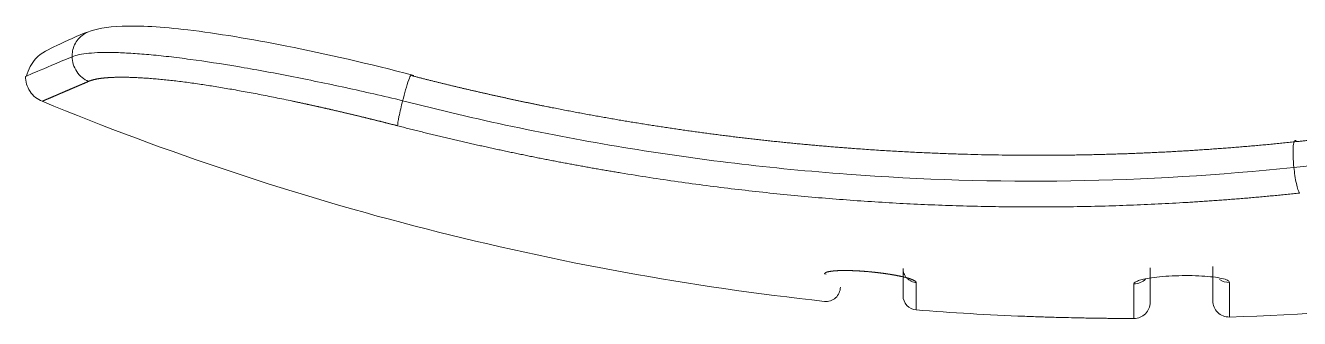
# Model space of a CAD drawing. Header units: millimetres. Extents: x 2915 to 5291, y 1031 to 4391.
# Drawn here: x 3648.2 to 3719.3, y 2256 to 2272.3 of the extents above; entities that cross this region are included whole.
import ezdxf

# ---------------------------------------------------------------- set-up
doc = ezdxf.new("R2010")
doc.units = ezdxf.units.MM

msp = doc.modelspace()

# ---------------------------------------------------------------- linework, layer by layer
at = {"linetype": 'Continuous', "lineweight": 18, "extrusion": (0, 1, 0)}
for p, q in [((3697.204, 2257.256), (3697.204, 2258.769)), ((3711.004, 2256.883), (3711.004, 2258.803)), ((3714.504, 2256.965), (3714.504, 2258.885))]:
    msp.add_line(p, q, dxfattribs=at)
at = {"linetype": 'Continuous', "lineweight": 13, "extrusion": (0, 1, 0)}
msp.add_line((3715.433, 2256.065), (3715.433, 2257.997), dxfattribs=at)
at = {"linetype": 'Continuous', "lineweight": 18}
for centre, radius, start, end in [((3710.297, 2416.483), 160.5, 247.59474, 263.74753), ((3692.904, 2257.733), 0.8, 263.76965, 0), ((3698.004, 2257.256), 0.8, 180, 265.61392), ((3710.104, 2256.883), 0.9, 269.95149, 0), ((3715.404, 2256.965), 0.9, 180, 271.83377)]:
    msp.add_arc(centre, radius, start, end, dxfattribs=at)
at = {"linetype": 'Continuous', "lineweight": 18, "extrusion": (0, 0, -1)}
msp.add_arc((-3710.297, 2416.483), 160.5, 263.81455, 268.16623, dxfattribs=at)
at = {"linetype": 'Continuous', "lineweight": 13}
for centre, major_axis, ratio, start_param, end_param in [((3710.104, 2258.803), (0.9, 0), 0.98797, 4.711181, 5.509783), ((3715.404, 2258.885), (-0.9, 0), 0.987958, 0.953768, 1.602802)]:
    msp.add_ellipse(centre, major_axis=major_axis, ratio=ratio, start_param=start_param, end_param=end_param, dxfattribs=at)
at = {"linetype": 'Continuous', "lineweight": 18}
for points, knots in [([(3669.875, 2269.545), (3667.344, 2270.199), (3662.894, 2271.223), (3657.204, 2272.169), (3653.479, 2272.39), (3652.081, 2272.138), (3651.617, 2271.939)], [0, 0, 0, 0, 0.293021, 0.557266, 0.792984, 1, 1, 1, 1]), ([(3651.711, 2271.98), (3651.075, 2271.754), (3650.058, 2271.242), (3648.759, 2270.685), (3648.362, 2269.879), (3648.235, 2269.488)], [0, 0, 0, 0, 0.425113, 0.758088, 1, 1, 1, 1]), ([(3650.796, 2270.585), (3650.799, 2270.448), (3650.842, 2270.16), (3651.037, 2269.747), (3651.344, 2269.41), (3651.592, 2269.262), (3651.717, 2269.209)], [0, 0, 0, 0, 0.250002, 0.500005, 0.750009, 1, 1, 1, 1]), ([(3719.179, 2265.848), (3719.213, 2265.852), (3719.281, 2265.859), (3719.386, 2265.87), (3719.496, 2265.882), (3719.61, 2265.894), (3719.73, 2265.906), (3719.854, 2265.92), (3719.982, 2265.933), (3720.116, 2265.947), (3720.254, 2265.962), (3720.397, 2265.977), (3720.545, 2265.993), (3720.698, 2266.009), (3720.856, 2266.026), (3721.019, 2266.043), (3721.186, 2266.061), (3721.359, 2266.079), (3721.536, 2266.098), (3721.718, 2266.117), (3721.906, 2266.137), (3722.098, 2266.157), (3722.295, 2266.178), (3722.498, 2266.2), (3722.705, 2266.222), (3722.918, 2266.244), (3723.136, 2266.267), (3723.358, 2266.291), (3723.586, 2266.315), (3723.819, 2266.339), (3724.058, 2266.365), (3724.301, 2266.39), (3724.55, 2266.417), (3724.804, 2266.444), (3725.063, 2266.471), (3725.327, 2266.499), (3725.597, 2266.528), (3725.872, 2266.557), (3726.153, 2266.587), (3726.438, 2266.617), (3726.729, 2266.648), (3727.28, 2266.706), (3728.072, 2266.79), (3729.089, 2266.898), (3730.059, 2267.002), (3730.981, 2267.1), (3731.853, 2267.193), (3732.676, 2267.28), (3733.448, 2267.363), (3734.169, 2267.44), (3735.261, 2267.556), (3736.723, 2267.713), (3738.546, 2267.907), (3740.308, 2268.096), (3742.008, 2268.278), (3743.642, 2268.454), (3745.209, 2268.622), (3746.707, 2268.784), (3748.135, 2268.938), (3749.202, 2269.053), (3749.935, 2269.132), (3750.355, 2269.178), (3750.761, 2269.222), (3751.151, 2269.264), (3751.527, 2269.305), (3751.887, 2269.344), (3752.233, 2269.382), (3752.564, 2269.418), (3752.888, 2269.453), (3753.22, 2269.489), (3753.573, 2269.527), (3753.954, 2269.568), (3754.401, 2269.616), (3754.891, 2269.669), (3755.4, 2269.724), (3755.873, 2269.775), (3756.323, 2269.824), (3756.76, 2269.871), (3757.189, 2269.917), (3757.611, 2269.963), (3758.026, 2270.008), (3758.433, 2270.052), (3758.833, 2270.096), (3759.225, 2270.139), (3759.61, 2270.18), (3759.988, 2270.222), (3760.358, 2270.262), (3760.721, 2270.301), (3761.077, 2270.34), (3761.527, 2270.389), (3762.066, 2270.448), (3762.683, 2270.515), (3763.278, 2270.58), (3763.85, 2270.643), (3764.398, 2270.703), (3764.925, 2270.761), (3765.428, 2270.816), (3765.783, 2270.854), (3766.002, 2270.878), (3766.096, 2270.888), (3766.189, 2270.899), (3766.281, 2270.909), (3766.373, 2270.919), (3766.464, 2270.929), (3766.555, 2270.938), (3766.645, 2270.948), (3766.735, 2270.958), (3766.824, 2270.968), (3766.912, 2270.977), (3767, 2270.987), (3767.087, 2270.996), (3767.174, 2271.006), (3767.26, 2271.015), (3767.345, 2271.024), (3767.43, 2271.034), (3767.514, 2271.043), (3767.598, 2271.052), (3767.681, 2271.061), (3767.763, 2271.07), (3767.845, 2271.079), (3767.926, 2271.088), (3768.007, 2271.096), (3768.086, 2271.105), (3768.165, 2271.114), (3768.244, 2271.122), (3768.322, 2271.131), (3768.399, 2271.139), (3768.475, 2271.148), (3768.551, 2271.156), (3768.626, 2271.164), (3768.701, 2271.173), (3768.775, 2271.181), (3768.848, 2271.189), (3768.92, 2271.197), (3768.992, 2271.205), (3769.063, 2271.213), (3769.133, 2271.22), (3769.18, 2271.225), (3769.203, 2271.228)], [0, 0, 0, 0, 0.001613, 0.0033, 0.005063, 0.006901, 0.008814, 0.010802, 0.012866, 0.015007, 0.017223, 0.019515, 0.021884, 0.02433, 0.026852, 0.029452, 0.032129, 0.034883, 0.037716, 0.040626, 0.043615, 0.046683, 0.049829, 0.053055, 0.05636, 0.059744, 0.063209, 0.066755, 0.070381, 0.074088, 0.077876, 0.081746, 0.085698, 0.089732, 0.09385, 0.09805, 0.102333, 0.106701, 0.111153, 0.115689, 0.12031, 0.125017, 0.141911, 0.15809, 0.173539, 0.188246, 0.202195, 0.215376, 0.227777, 0.239386, 0.250194, 0.28071, 0.3106, 0.339838, 0.368394, 0.396243, 0.423361, 0.449721, 0.475303, 0.500083, 0.508146, 0.515977, 0.523573, 0.530933, 0.538055, 0.544939, 0.551582, 0.557984, 0.564144, 0.570521, 0.577496, 0.585072, 0.593252, 0.604403, 0.614836, 0.624545, 0.633859, 0.643121, 0.65233, 0.661485, 0.670587, 0.679634, 0.688626, 0.697563, 0.706444, 0.715268, 0.724035, 0.732745, 0.741397, 0.749991, 0.766123, 0.782116, 0.797968, 0.813678, 0.829243, 0.844661, 0.859931, 0.87505, 0.878072, 0.881098, 0.88413, 0.887167, 0.890209, 0.893256, 0.896309, 0.899367, 0.902431, 0.905499, 0.908573, 0.911652, 0.914737, 0.917826, 0.920921, 0.924021, 0.927127, 0.930237, 0.933353, 0.936475, 0.939601, 0.942733, 0.94587, 0.949012, 0.952159, 0.955312, 0.95847, 0.961633, 0.964802, 0.967975, 0.971154, 0.974338, 0.977528, 0.980722, 0.983922, 0.987127, 0.990338, 0.993553, 0.996774, 1, 1, 1, 1]), ([(3648.193, 2269.486), (3648.193, 2269.347), (3648.233, 2269.056), (3648.427, 2268.638), (3648.739, 2268.299), (3648.993, 2268.152), (3649.122, 2268.099)], [0, 0, 0, 0, 0.250005, 0.50001, 0.750015, 1, 1, 1, 1]), ([(3668.975, 2266.732), (3668.952, 2266.738), (3668.905, 2266.75), (3668.835, 2266.768), (3668.765, 2266.786), (3668.695, 2266.804), (3668.624, 2266.821), (3668.554, 2266.839), (3668.484, 2266.857), (3668.414, 2266.875), (3668.344, 2266.893), (3668.274, 2266.91), (3668.204, 2266.928), (3668.134, 2266.946), (3668.064, 2266.963), (3667.994, 2266.981), (3667.924, 2266.998), (3667.854, 2267.015), (3667.784, 2267.033), (3667.714, 2267.05), (3667.644, 2267.068), (3667.574, 2267.085), (3667.505, 2267.102), (3667.435, 2267.119), (3667.365, 2267.136), (3667.295, 2267.153), (3667.226, 2267.17), (3667.156, 2267.187), (3667.086, 2267.204), (3667.017, 2267.221), (3666.947, 2267.238), (3666.877, 2267.255), (3666.808, 2267.272), (3666.738, 2267.288), (3666.669, 2267.305), (3666.599, 2267.322), (3666.53, 2267.338), (3666.46, 2267.355), (3666.391, 2267.371), (3666.322, 2267.388), (3666.252, 2267.404), (3666.183, 2267.421), (3666.114, 2267.437), (3666.045, 2267.453), (3665.976, 2267.47), (3665.906, 2267.486), (3665.837, 2267.502), (3665.768, 2267.518), (3665.699, 2267.534), (3665.63, 2267.55), (3665.561, 2267.566), (3665.492, 2267.582), (3665.423, 2267.598), (3665.354, 2267.614), (3665.286, 2267.629), (3665.217, 2267.645), (3665.148, 2267.661), (3665.079, 2267.676), (3665.011, 2267.692), (3664.942, 2267.707), (3664.874, 2267.723), (3664.805, 2267.738), (3664.737, 2267.754), (3664.668, 2267.769), (3664.6, 2267.784), (3664.531, 2267.8), (3664.463, 2267.815), (3664.395, 2267.83), (3664.326, 2267.845), (3664.258, 2267.86), (3664.19, 2267.875), (3664.122, 2267.89), (3664.054, 2267.905), (3663.986, 2267.92), (3663.918, 2267.935), (3663.85, 2267.949), (3663.782, 2267.964), (3663.714, 2267.979), (3663.647, 2267.993), (3663.579, 2268.008), (3663.511, 2268.022), (3663.444, 2268.037), (3663.376, 2268.051), (3663.309, 2268.066), (3663.241, 2268.08), (3663.174, 2268.094), (3662.809, 2268.171), (3662.157, 2268.306), (3661.238, 2268.487), (3660.351, 2268.653), (3659.498, 2268.804), (3658.68, 2268.94), (3658.015, 2269.042), (3657.487, 2269.117), (3657.083, 2269.171), (3656.69, 2269.22), (3656.307, 2269.264), (3655.936, 2269.304), (3655.575, 2269.338), (3655.227, 2269.368), (3654.89, 2269.392), (3654.565, 2269.412), (3654.253, 2269.427), (3654.03, 2269.434), (3653.887, 2269.437), (3653.818, 2269.438), (3653.75, 2269.439), (3653.683, 2269.44), (3653.617, 2269.44), (3653.552, 2269.441), (3653.488, 2269.44), (3653.425, 2269.44), (3653.362, 2269.439), (3653.301, 2269.438), (3653.24, 2269.437), (3653.181, 2269.435), (3653.122, 2269.433), (3653.065, 2269.431), (3653.008, 2269.429), (3652.952, 2269.426), (3652.897, 2269.423), (3652.843, 2269.42), (3652.79, 2269.416), (3652.738, 2269.412), (3652.687, 2269.408), (3652.637, 2269.403), (3652.588, 2269.398), (3652.539, 2269.393), (3652.492, 2269.388), (3652.446, 2269.382), (3652.4, 2269.376), (3652.356, 2269.37), (3652.312, 2269.364), (3652.269, 2269.357), (3652.228, 2269.35), (3652.187, 2269.342), (3652.147, 2269.335), (3652.109, 2269.327), (3652.071, 2269.318), (3652.034, 2269.31), (3651.998, 2269.301), (3651.963, 2269.292), (3651.929, 2269.283), (3651.896, 2269.273), (3651.864, 2269.263), (3651.832, 2269.253), (3651.802, 2269.242), (3651.773, 2269.231), (3651.745, 2269.22), (3651.727, 2269.213), (3651.717, 2269.209)], [0, 0, 0, 0, 0.002926, 0.005852, 0.008778, 0.011704, 0.014629, 0.017554, 0.020479, 0.023404, 0.026328, 0.029253, 0.032177, 0.035102, 0.038026, 0.040951, 0.043875, 0.0468, 0.049724, 0.052649, 0.055573, 0.058498, 0.061423, 0.064348, 0.067274, 0.070199, 0.073125, 0.076051, 0.078978, 0.081904, 0.084832, 0.087759, 0.090687, 0.093615, 0.096544, 0.099473, 0.102403, 0.105333, 0.108263, 0.111195, 0.114126, 0.117059, 0.119992, 0.122925, 0.12586, 0.128795, 0.131731, 0.134667, 0.137604, 0.140542, 0.143481, 0.146421, 0.149361, 0.152302, 0.155245, 0.158188, 0.161132, 0.164077, 0.167023, 0.16997, 0.172918, 0.175867, 0.178817, 0.181768, 0.18472, 0.187674, 0.190628, 0.193584, 0.196541, 0.199499, 0.202459, 0.20542, 0.208381, 0.211345, 0.214309, 0.217275, 0.220243, 0.223211, 0.226181, 0.229153, 0.232126, 0.2351, 0.238076, 0.241054, 0.244033, 0.247014, 0.249996, 0.292481, 0.334545, 0.376235, 0.417601, 0.458691, 0.499554, 0.521996, 0.544478, 0.567009, 0.589598, 0.612253, 0.634983, 0.657796, 0.6807, 0.703704, 0.726813, 0.750036, 0.755601, 0.761158, 0.766707, 0.77225, 0.777786, 0.783315, 0.788837, 0.794352, 0.799861, 0.805363, 0.810859, 0.816348, 0.821831, 0.827308, 0.83278, 0.838245, 0.843704, 0.849158, 0.854606, 0.860049, 0.865486, 0.870918, 0.876345, 0.881767, 0.887184, 0.892596, 0.898003, 0.903406, 0.908804, 0.914198, 0.919588, 0.924973, 0.930354, 0.935732, 0.941106, 0.946476, 0.951842, 0.957205, 0.962565, 0.967921, 0.973275, 0.978625, 0.983973, 0.989318, 0.99466, 1, 1, 1, 1]), ([(3669.748, 2269.531), (3669.808, 2269.515), (3669.929, 2269.484), (3670.111, 2269.438), (3670.292, 2269.392), (3670.473, 2269.346), (3670.654, 2269.3), (3670.835, 2269.255), (3671.015, 2269.211), (3671.195, 2269.166), (3671.375, 2269.122), (3671.555, 2269.078), (3671.734, 2269.034), (3671.913, 2268.991), (3672.092, 2268.948), (3672.271, 2268.906), (3672.45, 2268.863), (3672.628, 2268.821), (3672.806, 2268.779), (3672.984, 2268.738), (3673.161, 2268.697), (3673.339, 2268.656), (3673.516, 2268.615), (3673.693, 2268.575), (3673.869, 2268.535), (3674.046, 2268.495), (3674.222, 2268.456), (3674.398, 2268.416), (3674.574, 2268.378), (3674.75, 2268.339), (3674.925, 2268.301), (3675.1, 2268.263), (3675.275, 2268.225), (3675.45, 2268.187), (3675.624, 2268.15), (3675.799, 2268.113), (3675.973, 2268.076), (3676.147, 2268.04), (3676.32, 2268.004), (3676.494, 2267.968), (3676.667, 2267.932), (3676.84, 2267.897), (3677.013, 2267.862), (3677.186, 2267.827), (3677.358, 2267.793), (3677.531, 2267.758), (3677.703, 2267.724), (3677.874, 2267.691), (3678.046, 2267.657), (3678.218, 2267.624), (3678.389, 2267.591), (3678.56, 2267.558), (3678.731, 2267.526), (3678.901, 2267.494), (3679.072, 2267.462), (3679.242, 2267.43), (3679.412, 2267.398), (3679.582, 2267.367), (3679.752, 2267.336), (3679.922, 2267.306), (3680.091, 2267.275), (3680.26, 2267.245), (3680.429, 2267.215), (3680.598, 2267.185), (3680.767, 2267.156), (3680.936, 2267.126), (3681.104, 2267.097), (3681.272, 2267.069), (3681.44, 2267.04), (3681.608, 2267.012), (3681.776, 2266.984), (3681.943, 2266.956), (3682.111, 2266.929), (3682.278, 2266.901), (3682.445, 2266.874), (3682.612, 2266.847), (3682.779, 2266.821), (3682.945, 2266.794), (3683.112, 2266.768), (3683.278, 2266.742), (3683.445, 2266.716), (3683.611, 2266.691), (3683.776, 2266.666), (3683.942, 2266.64), (3684.108, 2266.616), (3684.273, 2266.591), (3684.439, 2266.567), (3684.604, 2266.543), (3684.769, 2266.519), (3684.934, 2266.495), (3685.099, 2266.471), (3685.264, 2266.448), (3685.429, 2266.425), (3685.593, 2266.402), (3685.758, 2266.38), (3685.922, 2266.357), (3686.086, 2266.335), (3686.25, 2266.313), (3686.414, 2266.291), (3686.578, 2266.27), (3686.742, 2266.248), (3686.906, 2266.227), (3687.069, 2266.206), (3687.233, 2266.186), (3687.396, 2266.165), (3687.56, 2266.145), (3687.723, 2266.125), (3687.886, 2266.105), (3688.049, 2266.085), (3688.212, 2266.066), (3688.375, 2266.046), (3688.538, 2266.027), (3688.701, 2266.008), (3688.864, 2265.99), (3689.027, 2265.971), (3689.19, 2265.953), (3689.352, 2265.935), (3689.515, 2265.917), (3689.677, 2265.899), (3689.84, 2265.882), (3690.002, 2265.864), (3690.165, 2265.847), (3690.327, 2265.831), (3690.489, 2265.814), (3690.652, 2265.797), (3690.814, 2265.781), (3690.976, 2265.765), (3691.139, 2265.749), (3691.301, 2265.733), (3691.463, 2265.718), (3691.625, 2265.702), (3691.788, 2265.687), (3691.95, 2265.672), (3692.112, 2265.657), (3692.274, 2265.643), (3692.436, 2265.628), (3692.599, 2265.614), (3692.761, 2265.6), (3692.923, 2265.586), (3693.086, 2265.573), (3693.248, 2265.559), (3693.41, 2265.546), (3693.573, 2265.533), (3693.735, 2265.52), (3693.897, 2265.507), (3694.06, 2265.495), (3694.222, 2265.482), (3694.629, 2265.452), (3695.279, 2265.405), (3696.171, 2265.348), (3697.061, 2265.296), (3697.949, 2265.25), (3698.836, 2265.209), (3699.722, 2265.175), (3700.83, 2265.138), (3702.158, 2265.106), (3703.704, 2265.087), (3705.251, 2265.084), (3706.4, 2265.095), (3707.153, 2265.108), (3707.508, 2265.114), (3707.862, 2265.122), (3708.216, 2265.13), (3708.569, 2265.14), (3708.922, 2265.15), (3709.274, 2265.161), (3709.626, 2265.173), (3709.978, 2265.186), (3710.33, 2265.2), (3710.681, 2265.215), (3711.033, 2265.23), (3711.384, 2265.247), (3711.735, 2265.264), (3712.086, 2265.282), (3712.437, 2265.302), (3712.789, 2265.322), (3713.14, 2265.343), (3713.492, 2265.365), (3713.843, 2265.388), (3714.196, 2265.412), (3714.548, 2265.437), (3714.901, 2265.463), (3715.254, 2265.489), (3715.608, 2265.517), (3715.962, 2265.546), (3716.317, 2265.575), (3716.672, 2265.606), (3717.028, 2265.637), (3717.385, 2265.67), (3717.742, 2265.704), (3718.1, 2265.738), (3718.459, 2265.774), (3718.819, 2265.81), (3719.059, 2265.836), (3719.179, 2265.848)], [0, 0, 0, 0, 0.00375, 0.007494, 0.011231, 0.014963, 0.018689, 0.022408, 0.026122, 0.02983, 0.033532, 0.037228, 0.040918, 0.044603, 0.048281, 0.051954, 0.055621, 0.059283, 0.062938, 0.066588, 0.070233, 0.073872, 0.077505, 0.081132, 0.084754, 0.088371, 0.091982, 0.095588, 0.099188, 0.102783, 0.106372, 0.109956, 0.113535, 0.117108, 0.120677, 0.12424, 0.127798, 0.13135, 0.134898, 0.138441, 0.141978, 0.145511, 0.149038, 0.152561, 0.156078, 0.159591, 0.163099, 0.166602, 0.1701, 0.173594, 0.177083, 0.180567, 0.184047, 0.187522, 0.190992, 0.194458, 0.19792, 0.201377, 0.204829, 0.208278, 0.211722, 0.215162, 0.218597, 0.222029, 0.225456, 0.228879, 0.232298, 0.235713, 0.239124, 0.242531, 0.245934, 0.249334, 0.25273, 0.256121, 0.25951, 0.262894, 0.266275, 0.269652, 0.273026, 0.276397, 0.279764, 0.283127, 0.286488, 0.289845, 0.293199, 0.296549, 0.299897, 0.303241, 0.306583, 0.309921, 0.313257, 0.31659, 0.31992, 0.323247, 0.326572, 0.329894, 0.333213, 0.33653, 0.339844, 0.343156, 0.346466, 0.349773, 0.353078, 0.356381, 0.359682, 0.36298, 0.366277, 0.369572, 0.372865, 0.376156, 0.379445, 0.382733, 0.386019, 0.389303, 0.392586, 0.395868, 0.399148, 0.402426, 0.405704, 0.40898, 0.412255, 0.415529, 0.418803, 0.422075, 0.425346, 0.428617, 0.431886, 0.435156, 0.438424, 0.441692, 0.44496, 0.448227, 0.451494, 0.45476, 0.458027, 0.461293, 0.46456, 0.467826, 0.471092, 0.474359, 0.477626, 0.480893, 0.484161, 0.487429, 0.490698, 0.493967, 0.497237, 0.500508, 0.518516, 0.536453, 0.554335, 0.572177, 0.589995, 0.607805, 0.625623, 0.65677, 0.687826, 0.718886, 0.750043, 0.757192, 0.764329, 0.771456, 0.778573, 0.785682, 0.792783, 0.799878, 0.806968, 0.814053, 0.821135, 0.828215, 0.835294, 0.842372, 0.849451, 0.856532, 0.863616, 0.870703, 0.877796, 0.884894, 0.891998, 0.899111, 0.906232, 0.913362, 0.920503, 0.927655, 0.93482, 0.941998, 0.94919, 0.956396, 0.963619, 0.970859, 0.978115, 0.985391, 0.992685, 1, 1, 1, 1]), ([(3719.179, 2265.848), (3719.144, 2265.903), (3719.07, 2265.946), (3718.99, 2265.657), (3718.98, 2265.054), (3719.013, 2264.612), (3719.033, 2264.414)], [0, 0, 0, 0, 0.250075, 0.500036, 0.749996, 1, 1, 1, 1]), ([(3719.033, 2264.414), (3719.064, 2264.114), (3719.165, 2263.442), (3719.295, 2263.061), (3719.348, 2262.979)], [0, 0, 0, 0, 0.499938, 1, 1, 1, 1]), ([(3697.943, 2257.986), (3697.942, 2257.987), (3697.942, 2257.99), (3697.941, 2257.995), (3697.939, 2258.002), (3697.936, 2258.009), (3697.932, 2258.017), (3697.926, 2258.026), (3697.92, 2258.033), (3697.915, 2258.038), (3697.911, 2258.043), (3697.906, 2258.047), (3697.902, 2258.052), (3697.897, 2258.056), (3697.893, 2258.06), (3697.886, 2258.065), (3697.876, 2258.072), (3697.858, 2258.084), (3697.83, 2258.101), (3697.797, 2258.118), (3697.767, 2258.132), (3697.743, 2258.143), (3697.718, 2258.153), (3697.687, 2258.165), (3697.655, 2258.177), (3697.622, 2258.189), (3697.587, 2258.2), (3697.551, 2258.212), (3697.514, 2258.224), (3697.476, 2258.235), (3697.437, 2258.246), (3697.397, 2258.257), (3697.356, 2258.268), (3697.314, 2258.279), (3697.272, 2258.289), (3697.23, 2258.3), (3697.176, 2258.313), (3697.123, 2258.325), (3697.073, 2258.336), (3697.039, 2258.343), (3697.007, 2258.35), (3696.975, 2258.356), (3696.944, 2258.362), (3696.914, 2258.368), (3696.884, 2258.374), (3696.855, 2258.38), (3696.827, 2258.385), (3696.8, 2258.39), (3696.773, 2258.395), (3696.746, 2258.401), (3696.714, 2258.406), (3696.676, 2258.413), (3696.631, 2258.421), (3696.594, 2258.428), (3696.568, 2258.432), (3696.556, 2258.434), (3696.544, 2258.437), (3696.534, 2258.438), (3696.524, 2258.44), (3696.514, 2258.441), (3696.499, 2258.444), (3696.479, 2258.447), (3696.453, 2258.451), (3696.418, 2258.456), (3696.383, 2258.461), (3696.352, 2258.466), (3696.331, 2258.469), (3696.314, 2258.472), (3696.299, 2258.474), (3696.285, 2258.476), (3696.271, 2258.478), (3696.259, 2258.48), (3696.247, 2258.481), (3696.237, 2258.483), (3696.227, 2258.484), (3696.212, 2258.486), (3696.189, 2258.49), (3696.16, 2258.494), (3696.131, 2258.498), (3696.102, 2258.502), (3696.079, 2258.505), (3696.062, 2258.507), (3696.047, 2258.509), (3696.027, 2258.512), (3696.001, 2258.515), (3695.961, 2258.521), (3695.919, 2258.526), (3695.88, 2258.53), (3695.854, 2258.534), (3695.831, 2258.536), (3695.805, 2258.539), (3695.759, 2258.544), (3695.705, 2258.551), (3695.657, 2258.556), (3695.634, 2258.558), (3695.627, 2258.559), (3695.621, 2258.56), (3695.614, 2258.56), (3695.607, 2258.561), (3695.6, 2258.562), (3695.593, 2258.563), (3695.586, 2258.563), (3695.58, 2258.564), (3695.573, 2258.565), (3695.567, 2258.565), (3695.56, 2258.566), (3695.554, 2258.567), (3695.547, 2258.567), (3695.541, 2258.568), (3695.534, 2258.569), (3695.528, 2258.569), (3695.522, 2258.57), (3695.516, 2258.571), (3695.51, 2258.571), (3695.503, 2258.572), (3695.497, 2258.573), (3695.491, 2258.573), (3695.486, 2258.574), (3695.48, 2258.574), (3695.474, 2258.575), (3695.468, 2258.576), (3695.462, 2258.576), (3695.457, 2258.577), (3695.451, 2258.577), (3695.445, 2258.578), (3695.44, 2258.578), (3695.434, 2258.579), (3695.429, 2258.579), (3695.423, 2258.58), (3695.418, 2258.581), (3695.413, 2258.581), (3695.407, 2258.582), (3695.402, 2258.582), (3695.397, 2258.583), (3695.392, 2258.583), (3695.387, 2258.584), (3695.382, 2258.584), (3695.378, 2258.585), (3695.374, 2258.585), (3695.368, 2258.585), (3695.36, 2258.586), (3695.334, 2258.588), (3695.287, 2258.593), (3695.211, 2258.599), (3695.148, 2258.604), (3695.099, 2258.608), (3695.068, 2258.611), (3695.031, 2258.614), (3694.984, 2258.617), (3694.934, 2258.621), (3694.886, 2258.624), (3694.844, 2258.627), (3694.805, 2258.63), (3694.766, 2258.632), (3694.711, 2258.635), (3694.65, 2258.639), (3694.584, 2258.642), (3694.536, 2258.644), (3694.497, 2258.646), (3694.465, 2258.647), (3694.434, 2258.649), (3694.404, 2258.65), (3694.375, 2258.651), (3694.355, 2258.652), (3694.342, 2258.652), (3694.334, 2258.652), (3694.321, 2258.653), (3694.306, 2258.653), (3694.275, 2258.654), (3694.234, 2258.655), (3694.189, 2258.656), (3694.151, 2258.657), (3694.112, 2258.657), (3694.081, 2258.658), (3694.056, 2258.658), (3694.043, 2258.658), (3694.024, 2258.658), (3694.001, 2258.659), (3693.976, 2258.659), (3693.95, 2258.659), (3693.924, 2258.659), (3693.899, 2258.659), (3693.873, 2258.658), (3693.848, 2258.658), (3693.829, 2258.658), (3693.807, 2258.658), (3693.778, 2258.657), (3693.737, 2258.656), (3693.691, 2258.655), (3693.656, 2258.654), (3693.629, 2258.653), (3693.609, 2258.652), (3693.59, 2258.652), (3693.569, 2258.651), (3693.547, 2258.65), (3693.53, 2258.649), (3693.516, 2258.648), (3693.501, 2258.647), (3693.478, 2258.646), (3693.45, 2258.644), (3693.421, 2258.642), (3693.399, 2258.641), (3693.381, 2258.639), (3693.369, 2258.638), (3693.357, 2258.637), (3693.345, 2258.636), (3693.333, 2258.635), (3693.322, 2258.634), (3693.311, 2258.633), (3693.3, 2258.632), (3693.29, 2258.631), (3693.279, 2258.63), (3693.269, 2258.629), (3693.259, 2258.628), (3693.25, 2258.627), (3693.243, 2258.626), (3693.238, 2258.625), (3693.235, 2258.625), (3693.23, 2258.624), (3693.222, 2258.623), (3693.211, 2258.621), (3693.191, 2258.618), (3693.164, 2258.614), (3693.13, 2258.608), (3693.095, 2258.603), (3693.07, 2258.598), (3693.053, 2258.595), (3693.046, 2258.594), (3693.039, 2258.593), (3693.033, 2258.592), (3693.028, 2258.591), (3693.025, 2258.59), (3693.02, 2258.589), (3693.013, 2258.587), (3693.004, 2258.585), (3692.99, 2258.582), (3692.972, 2258.577), (3692.954, 2258.572), (3692.936, 2258.566), (3692.919, 2258.56), (3692.899, 2258.552), (3692.883, 2258.543), (3692.869, 2258.535), (3692.859, 2258.529), (3692.851, 2258.523), (3692.843, 2258.517), (3692.838, 2258.511), (3692.833, 2258.506), (3692.829, 2258.5), (3692.825, 2258.495), (3692.823, 2258.49), (3692.821, 2258.485), (3692.819, 2258.481), (3692.818, 2258.477), (3692.817, 2258.473), (3692.817, 2258.47), (3692.817, 2258.469)], [0, 0, 0, 0, 0.003746, 0.008389, 0.013926, 0.02035, 0.02766, 0.034559, 0.041449, 0.045121, 0.048772, 0.052405, 0.05602, 0.059618, 0.063201, 0.065415, 0.071356, 0.081037, 0.094466, 0.110292, 0.120732, 0.125801, 0.134993, 0.144062, 0.153015, 0.161857, 0.170595, 0.179234, 0.18778, 0.196234, 0.204592, 0.21285, 0.221, 0.229039, 0.236962, 0.244766, 0.252445, 0.265788, 0.272202, 0.277571, 0.282782, 0.287836, 0.292736, 0.297483, 0.302076, 0.306516, 0.310805, 0.314942, 0.318926, 0.322616, 0.327268, 0.332884, 0.33946, 0.346991, 0.348773, 0.350551, 0.352324, 0.354094, 0.354833, 0.356221, 0.358257, 0.361093, 0.364645, 0.36891, 0.37491, 0.378857, 0.381181, 0.38337, 0.385423, 0.38734, 0.389121, 0.390767, 0.392278, 0.393653, 0.394892, 0.395996, 0.399849, 0.403694, 0.40753, 0.411358, 0.415178, 0.416337, 0.418216, 0.420814, 0.424132, 0.42817, 0.436238, 0.44014, 0.442907, 0.445899, 0.449117, 0.452561, 0.463056, 0.469623, 0.470501, 0.471374, 0.47224, 0.473101, 0.473955, 0.474803, 0.475645, 0.476481, 0.477311, 0.478135, 0.478952, 0.479764, 0.480569, 0.481368, 0.482162, 0.482949, 0.48373, 0.484505, 0.485274, 0.486037, 0.486793, 0.487544, 0.488289, 0.489027, 0.48976, 0.490486, 0.491207, 0.491921, 0.492629, 0.493332, 0.494028, 0.494718, 0.495402, 0.49608, 0.496752, 0.497418, 0.498078, 0.498731, 0.499379, 0.500021, 0.500657, 0.501287, 0.50191, 0.502528, 0.502755, 0.503379, 0.504639, 0.505615, 0.513201, 0.52231, 0.533576, 0.536683, 0.540544, 0.54516, 0.550531, 0.558091, 0.563903, 0.568868, 0.57382, 0.578759, 0.583651, 0.595074, 0.602228, 0.60938, 0.613542, 0.617708, 0.621881, 0.626061, 0.629705, 0.633323, 0.633966, 0.63511, 0.636756, 0.638903, 0.641553, 0.649351, 0.6557, 0.660596, 0.665092, 0.6724, 0.673635, 0.675605, 0.678306, 0.681738, 0.685846, 0.68948, 0.693327, 0.697169, 0.701009, 0.704847, 0.708685, 0.710269, 0.714893, 0.722568, 0.729821, 0.737077, 0.74035, 0.743619, 0.746884, 0.750146, 0.754252, 0.758359, 0.759284, 0.762008, 0.766533, 0.771986, 0.777397, 0.782764, 0.785231, 0.787669, 0.79008, 0.792462, 0.794816, 0.797142, 0.799439, 0.801708, 0.803948, 0.80616, 0.808344, 0.810499, 0.812626, 0.814724, 0.815165, 0.815918, 0.816984, 0.818362, 0.822147, 0.82515, 0.833879, 0.842702, 0.851746, 0.861426, 0.863402, 0.865363, 0.867308, 0.869237, 0.870024, 0.871129, 0.872554, 0.874297, 0.877406, 0.881947, 0.887919, 0.895411, 0.901815, 0.90884, 0.917486, 0.92919, 0.936465, 0.942844, 0.948972, 0.954852, 0.960483, 0.965867, 0.971003, 0.975892, 0.980534, 0.984927, 0.989071, 0.992965, 0.996608, 1, 1, 1, 1]), ([(3697.943, 2256.459), (3699.936, 2256.305), (3701.958, 2256.186), (3704.136, 2256.101), (3704.33, 2256.094), (3704.639, 2256.082), (3704.789, 2256.077), (3705.225, 2256.063), (3705.496, 2256.054), (3706.257, 2256.033), (3706.689, 2256.023), (3707.138, 2256.014), (3707.292, 2256.011), (3707.54, 2256.006), (3707.917, 2256), (3708.308, 2255.995), (3708.641, 2255.991), (3708.804, 2255.99), (3709.013, 2255.988), (3709.111, 2255.987), (3709.385, 2255.985), (3709.539, 2255.985), (3709.92, 2255.983), (3710.066, 2255.983), (3710.103, 2255.983)], [0, 0, 0, 0, 0.500144, 0.500144, 0.531403, 0.531403, 0.562662, 0.562662, 0.62518, 0.62518, 0.750216, 0.750216, 0.781475, 0.781475, 0.812734, 0.875252, 0.875252, 0.890882, 0.890882, 0.906511, 0.906511, 0.93777, 0.93777, 1, 1, 1, 1])]:
    msp.add_open_spline(points, degree=3, knots=knots, dxfattribs=at)
at = {"linetype": 'Continuous', "lineweight": 13}
for points, knots in [([(3651.671, 2271.962), (3651.587, 2271.926), (3651.392, 2271.819), (3651.127, 2271.579), (3650.922, 2271.253), (3650.812, 2270.909), (3650.794, 2270.689), (3650.796, 2270.585)], [0, 0, 0, 0, 0.148626, 0.361484, 0.574342, 0.787199, 1, 1, 1, 1]), ([(3648.193, 2269.486), (3648.193, 2269.485), (3648.631, 2269.67), (3649.933, 2270.219), (3650.796, 2270.585)], [0, 0, 0, 0, 0.500184, 1, 1, 1, 1]), ([(3650.796, 2270.585), (3651.022, 2270.675), (3651.492, 2270.771), (3652.368, 2270.824), (3653.156, 2270.824), (3654.061, 2270.785), (3655.068, 2270.708), (3656.175, 2270.594), (3657.797, 2270.391), (3659.575, 2270.118), (3661.474, 2269.785), (3663.473, 2269.408), (3666.054, 2268.873), (3668.179, 2268.388), (3669.258, 2268.131)], [0, 0, 0, 0, 0.125, 0.1875, 0.25, 0.3125, 0.375, 0.4375, 0.5, 0.625, 0.6875, 0.75, 0.875, 1, 1, 1, 1]), ([(3651.717, 2269.209), (3651.706, 2269.204), (3651.683, 2269.194), (3651.648, 2269.179), (3651.614, 2269.164), (3651.58, 2269.15), (3651.546, 2269.135), (3651.513, 2269.121), (3651.48, 2269.107), (3651.447, 2269.093), (3651.414, 2269.079), (3651.381, 2269.065), (3651.349, 2269.051), (3651.317, 2269.037), (3651.285, 2269.023), (3651.254, 2269.01), (3651.222, 2268.996), (3651.191, 2268.983), (3651.16, 2268.97), (3651.13, 2268.957), (3651.1, 2268.944), (3651.069, 2268.931), (3651.04, 2268.918), (3651.01, 2268.905), (3650.98, 2268.893), (3650.951, 2268.88), (3650.922, 2268.868), (3650.894, 2268.856), (3650.865, 2268.843), (3650.837, 2268.831), (3650.809, 2268.819), (3650.781, 2268.807), (3650.754, 2268.796), (3650.726, 2268.784), (3650.699, 2268.772), (3650.673, 2268.761), (3650.646, 2268.749), (3650.62, 2268.738), (3650.594, 2268.727), (3650.568, 2268.716), (3650.542, 2268.705), (3650.517, 2268.694), (3650.492, 2268.683), (3650.467, 2268.673), (3650.442, 2268.662), (3650.417, 2268.652), (3650.393, 2268.641), (3650.369, 2268.631), (3650.345, 2268.621), (3650.322, 2268.611), (3650.298, 2268.601), (3650.275, 2268.591), (3650.253, 2268.581), (3650.23, 2268.572), (3650.208, 2268.562), (3650.185, 2268.553), (3650.163, 2268.543), (3650.142, 2268.534), (3650.12, 2268.525), (3650.099, 2268.516), (3650.078, 2268.507), (3650.057, 2268.498), (3650.037, 2268.489), (3650.016, 2268.48), (3649.996, 2268.472), (3649.976, 2268.463), (3649.957, 2268.455), (3649.937, 2268.447), (3649.918, 2268.438), (3649.899, 2268.43), (3649.88, 2268.422), (3649.862, 2268.415), (3649.844, 2268.407), (3649.826, 2268.399), (3649.808, 2268.391), (3649.79, 2268.384), (3649.768, 2268.374), (3649.741, 2268.363), (3649.709, 2268.349), (3649.678, 2268.336), (3649.649, 2268.323), (3649.62, 2268.311), (3649.592, 2268.299), (3649.564, 2268.287), (3649.538, 2268.276), (3649.512, 2268.265), (3649.487, 2268.255), (3649.463, 2268.244), (3649.44, 2268.234), (3649.418, 2268.225), (3649.396, 2268.216), (3649.375, 2268.207), (3649.356, 2268.198), (3649.336, 2268.19), (3649.318, 2268.182), (3649.301, 2268.175), (3649.284, 2268.168), (3649.268, 2268.161), (3649.253, 2268.155), (3649.239, 2268.149), (3649.226, 2268.143), (3649.213, 2268.138), (3649.201, 2268.133), (3649.19, 2268.128), (3649.18, 2268.124), (3649.171, 2268.12), (3649.162, 2268.116), (3649.154, 2268.113), (3649.148, 2268.11), (3649.141, 2268.107), (3649.136, 2268.105), (3649.132, 2268.103), (3649.128, 2268.101), (3649.125, 2268.1), (3649.123, 2268.099), (3649.122, 2268.099), (3649.122, 2268.099), (3649.122, 2268.099)], [0, 0, 0, 0, 0.006749, 0.013495, 0.020238, 0.026978, 0.033715, 0.04045, 0.047181, 0.05391, 0.060636, 0.067359, 0.07408, 0.080798, 0.087513, 0.094226, 0.100937, 0.107644, 0.11435, 0.121052, 0.127753, 0.134451, 0.141147, 0.14784, 0.154531, 0.16122, 0.167907, 0.174591, 0.181273, 0.187953, 0.194632, 0.201308, 0.207982, 0.214654, 0.221324, 0.227992, 0.234659, 0.241323, 0.247986, 0.254647, 0.261306, 0.267964, 0.27462, 0.281274, 0.287927, 0.294578, 0.301228, 0.307876, 0.314523, 0.321168, 0.327812, 0.334455, 0.341096, 0.347736, 0.354375, 0.361012, 0.367649, 0.374284, 0.380918, 0.387551, 0.394183, 0.400815, 0.407445, 0.414074, 0.420702, 0.42733, 0.433957, 0.440583, 0.447208, 0.453832, 0.460456, 0.46708, 0.473702, 0.480324, 0.486946, 0.493567, 0.500188, 0.512758, 0.525321, 0.537877, 0.550427, 0.56297, 0.575507, 0.588037, 0.600563, 0.613083, 0.625598, 0.638108, 0.650613, 0.663114, 0.675611, 0.688105, 0.700595, 0.713081, 0.725565, 0.738046, 0.750524, 0.763001, 0.775475, 0.787948, 0.800419, 0.81289, 0.82536, 0.837829, 0.850297, 0.862766, 0.875235, 0.887705, 0.900175, 0.912647, 0.925119, 0.937594, 0.95007, 0.962549, 0.97503, 0.987513, 1, 1, 1, 1]), ([(3669.748, 2269.531), (3669.748, 2269.582), (3669.727, 2269.622), (3669.606, 2269.339), (3669.423, 2268.753), (3669.308, 2268.324), (3669.258, 2268.131)], [0, 0, 0, 0, 0.249696, 0.49981, 0.749924, 1, 1, 1, 1]), ([(3719.033, 2264.414), (3721.753, 2264.692), (3724.472, 2264.971), (3728.547, 2265.39), (3729.905, 2265.53), (3731.941, 2265.74), (3732.62, 2265.81), (3733.977, 2265.95), (3734.656, 2266.02), (3736.679, 2266.229), (3738.007, 2266.367), (3740.624, 2266.638), (3741.913, 2266.772), (3744.453, 2267.036), (3745.704, 2267.167), (3747.552, 2267.359), (3748.163, 2267.423), (3749.072, 2267.518), (3749.373, 2267.549), (3749.973, 2267.612), (3750.271, 2267.643), (3750.863, 2267.705), (3751.157, 2267.736), (3751.739, 2267.797), (3752.606, 2267.887), (3754.578, 2268.094), (3756.185, 2268.262), (3758.255, 2268.48), (3759.254, 2268.585), (3760.698, 2268.737), (3761.171, 2268.787), (3762.095, 2268.884), (3762.547, 2268.932), (3763.206, 2269.001), (3763.423, 2269.024), (3763.85, 2269.069), (3764.481, 2269.136), (3765.885, 2269.284), (3766.976, 2269.399), (3768.331, 2269.543), (3768.96, 2269.609), (3769.683, 2269.686), (3769.824, 2269.701), (3770.101, 2269.73), (3770.303, 2269.751), (3770.498, 2269.772), (3770.626, 2269.786), (3770.689, 2269.792), (3770.814, 2269.806), (3770.876, 2269.812), (3770.967, 2269.822), (3770.997, 2269.825), (3771.042, 2269.83), (3771.056, 2269.831), (3771.085, 2269.835), (3771.1, 2269.836), (3771.114, 2269.838)], [0, 0, 0, 0, 0.125, 0.125, 0.1875, 0.1875, 0.21875, 0.21875, 0.25, 0.25, 0.3125, 0.3125, 0.375, 0.375, 0.4375, 0.4375, 0.46875, 0.46875, 0.484375, 0.484375, 0.5, 0.5, 0.515625, 0.515625, 0.53125, 0.5625, 0.625, 0.625, 0.6875, 0.6875, 0.71875, 0.71875, 0.75, 0.75, 0.765625, 0.765625, 0.78125, 0.8125, 0.875, 0.875, 0.9375, 0.9375, 0.953125, 0.953125, 0.96875, 0.976562, 0.976562, 0.984375, 0.984375, 0.992187, 0.992187, 0.996094, 0.996094, 0.998047, 0.998047, 1, 1, 1, 1]), ([(3669.258, 2268.131), (3669.183, 2267.838), (3669.029, 2267.181), (3668.975, 2266.81), (3668.975, 2266.732)], [0, 0, 0, 0, 0.500082, 1, 1, 1, 1]), ([(3719.348, 2262.979), (3719.288, 2262.973), (3719.167, 2262.96), (3718.985, 2262.941), (3718.803, 2262.922), (3718.622, 2262.904), (3718.44, 2262.886), (3718.259, 2262.868), (3718.078, 2262.851), (3717.897, 2262.833), (3717.716, 2262.816), (3717.535, 2262.799), (3717.355, 2262.783), (3717.174, 2262.766), (3716.994, 2262.75), (3716.813, 2262.734), (3716.633, 2262.719), (3716.453, 2262.703), (3716.273, 2262.688), (3716.093, 2262.673), (3715.913, 2262.659), (3715.733, 2262.644), (3715.553, 2262.63), (3715.373, 2262.616), (3715.194, 2262.603), (3715.014, 2262.589), (3714.834, 2262.576), (3714.654, 2262.563), (3714.475, 2262.55), (3714.295, 2262.538), (3714.116, 2262.525), (3713.936, 2262.513), (3713.756, 2262.501), (3713.577, 2262.49), (3713.397, 2262.478), (3713.218, 2262.467), (3712.571, 2262.428), (3711.46, 2262.368), (3709.882, 2262.299), (3708.305, 2262.249), (3706.723, 2262.217), (3705.138, 2262.201), (3703.55, 2262.204), (3701.961, 2262.225), (3700.375, 2262.263), (3698.793, 2262.319), (3697.214, 2262.393), (3695.633, 2262.484), (3694.058, 2262.593), (3692.491, 2262.719), (3690.932, 2262.86), (3689.37, 2263.02), (3687.802, 2263.198), (3686.226, 2263.395), (3684.638, 2263.611), (3683.037, 2263.847), (3681.866, 2264.034), (3681.127, 2264.156), (3680.826, 2264.207), (3680.525, 2264.258), (3680.223, 2264.31), (3679.921, 2264.363), (3679.618, 2264.417), (3679.315, 2264.471), (3679.011, 2264.526), (3678.707, 2264.582), (3678.402, 2264.639), (3678.096, 2264.697), (3677.79, 2264.755), (3677.484, 2264.814), (3677.177, 2264.874), (3676.869, 2264.934), (3676.561, 2264.996), (3676.252, 2265.058), (3675.943, 2265.121), (3675.633, 2265.185), (3675.322, 2265.25), (3675.011, 2265.316), (3674.699, 2265.382), (3674.387, 2265.449), (3674.073, 2265.518), (3673.76, 2265.587), (3673.445, 2265.657), (3673.13, 2265.727), (3672.815, 2265.799), (3672.498, 2265.872), (3672.181, 2265.945), (3671.864, 2266.02), (3671.546, 2266.095), (3671.227, 2266.171), (3670.907, 2266.249), (3670.587, 2266.327), (3670.266, 2266.406), (3669.944, 2266.486), (3669.622, 2266.567), (3669.299, 2266.649), (3669.083, 2266.704), (3668.975, 2266.732)], [0, 0, 0, 0, 0.003621, 0.007239, 0.010853, 0.014463, 0.018071, 0.021675, 0.025276, 0.028874, 0.032469, 0.036062, 0.039652, 0.043239, 0.046824, 0.050406, 0.053986, 0.057564, 0.06114, 0.064714, 0.068286, 0.071857, 0.075425, 0.078993, 0.082559, 0.086123, 0.089687, 0.093249, 0.09681, 0.100371, 0.103931, 0.10749, 0.111048, 0.114607, 0.118165, 0.121722, 0.12528, 0.156557, 0.187721, 0.218859, 0.250061, 0.281432, 0.312722, 0.344027, 0.37544, 0.406557, 0.437659, 0.46883, 0.500152, 0.530895, 0.56167, 0.592537, 0.623555, 0.654777, 0.686256, 0.718039, 0.75017, 0.756152, 0.762144, 0.768147, 0.774162, 0.780189, 0.786227, 0.792278, 0.798341, 0.804416, 0.810505, 0.816606, 0.822721, 0.828849, 0.83499, 0.841146, 0.847315, 0.853499, 0.859696, 0.865909, 0.872136, 0.878378, 0.884635, 0.890907, 0.897194, 0.903497, 0.909815, 0.91615, 0.9225, 0.928867, 0.935249, 0.941649, 0.948064, 0.954496, 0.960946, 0.967412, 0.973895, 0.980395, 0.986913, 0.993447, 1, 1, 1, 1]), ([(3697.204, 2258.776), (3697.204, 2258.731), (3697.212, 2258.638), (3697.251, 2258.496), (3697.318, 2258.358), (3697.414, 2258.234), (3697.531, 2258.13), (3697.665, 2258.053), (3697.805, 2258.004), (3697.898, 2257.989), (3697.943, 2257.986)], [0, 0, 0, 0, 0.125048, 0.250099, 0.375151, 0.500202, 0.625254, 0.750306, 0.875357, 1, 1, 1, 1]), ([(3697.943, 2257.986), (3697.943, 2257.976), (3697.943, 2257.957), (3697.943, 2257.929), (3697.943, 2257.902), (3697.942, 2257.874), (3697.942, 2257.848), (3697.942, 2257.821), (3697.942, 2257.795), (3697.942, 2257.77), (3697.942, 2257.745), (3697.942, 2257.72), (3697.942, 2257.696), (3697.942, 2257.672), (3697.942, 2257.648), (3697.942, 2257.625), (3697.942, 2257.602), (3697.942, 2257.579), (3697.942, 2257.557), (3697.942, 2257.536), (3697.942, 2257.514), (3697.942, 2257.493), (3697.942, 2257.472), (3697.942, 2257.452), (3697.942, 2257.432), (3697.942, 2257.412), (3697.942, 2257.393), (3697.943, 2257.374), (3697.943, 2257.355), (3697.943, 2257.336), (3697.943, 2257.3), (3697.943, 2257.246), (3697.943, 2257.178), (3697.943, 2257.115), (3697.943, 2257.033), (3697.942, 2256.94), (3697.943, 2256.837), (3697.942, 2256.746), (3697.942, 2256.668), (3697.943, 2256.604), (3697.943, 2256.562), (3697.943, 2256.536), (3697.943, 2256.519), (3697.943, 2256.505), (3697.943, 2256.493), (3697.943, 2256.483), (3697.943, 2256.476), (3697.943, 2256.471), (3697.943, 2256.466), (3697.943, 2256.463), (3697.943, 2256.461), (3697.943, 2256.459), (3697.943, 2256.459), (3697.943, 2256.459)], [0, 0, 0, 0, 0.00937, 0.018686, 0.027949, 0.037158, 0.046312, 0.055414, 0.064461, 0.073455, 0.082395, 0.091281, 0.100114, 0.108893, 0.117618, 0.12629, 0.134909, 0.143474, 0.151986, 0.160445, 0.168851, 0.177203, 0.185502, 0.193749, 0.201942, 0.210083, 0.218172, 0.226207, 0.234191, 0.242122, 0.25, 0.282321, 0.313923, 0.344813, 0.375, 0.438858, 0.5, 0.565804, 0.629155, 0.690401, 0.75, 0.775569, 0.800883, 0.826004, 0.851001, 0.875947, 0.893817, 0.911582, 0.929275, 0.946928, 0.964577, 0.982256, 1, 1, 1, 1]), ([(3710.103, 2257.914), (3710.103, 2257.271), (3710.103, 2256.788), (3710.103, 2256.144), (3710.103, 2255.983), (3710.102, 2255.983)], [0, 0, 0, 0, 0.5, 0.5, 1, 1, 1, 1])]:
    msp.add_open_spline(points, degree=3, knots=knots, dxfattribs=at)
for points in [[(3669.258, 2268.131), (3673.332, 2267.08), (3681.555, 2265.342), (3694.064, 2263.844), (3706.589, 2263.474), (3714.89, 2263.975), (3719.033, 2264.414)], [(3692.904, 2258.464), (3692.875, 2258.464), (3692.846, 2258.465), (3692.817, 2258.469)]]:
    msp.add_open_spline(points, degree=3, dxfattribs=at)
at = {"linetype": 'Continuous', "lineweight": 18}
msp.add_open_spline([(3715.433, 2257.997), (3715.433, 2258.038), (3715.357, 2258.116), (3715.04, 2258.22), (3714.54, 2258.302), (3713.904, 2258.357), (3713.179, 2258.38), (3712.42, 2258.37), (3711.682, 2258.326), (3711.055, 2258.255), (3710.613, 2258.173), (3710.334, 2258.094), (3710.157, 2258.012), (3710.103, 2257.948), (3710.103, 2257.914)], degree=3, dxfattribs=at)

doc.saveas('drawing.dxf')
